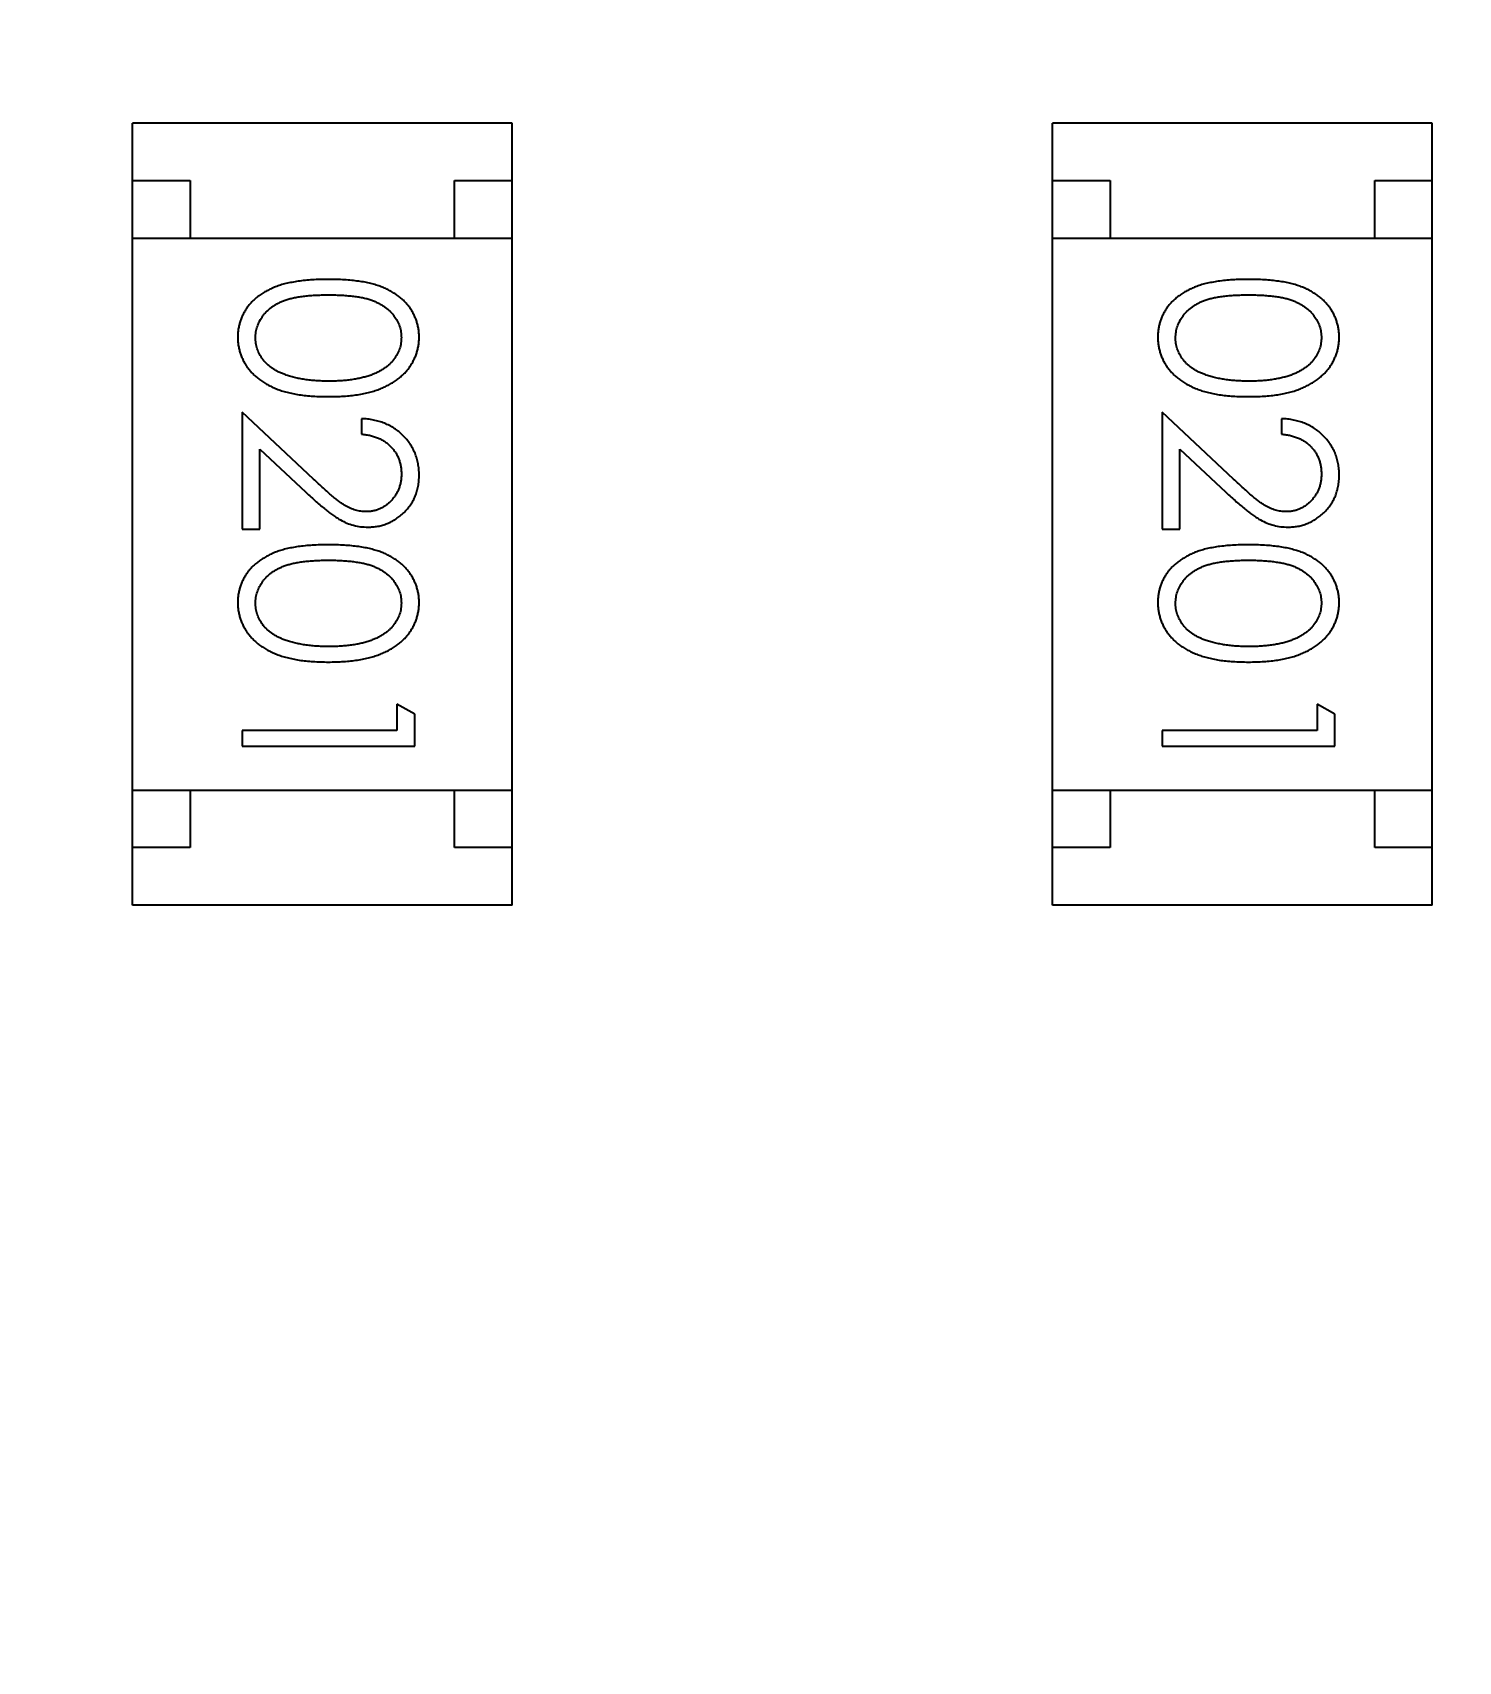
# Model space of a CAD drawing. Header units: millimetres. Extents: x 563 to 681, y 173 to 284.
# Drawn here: x 668.603 to 669.843, y 245.251 to 246.668 of the extents above; entities that cross this region are included whole.
import ezdxf

# ---------------------------------------------------------------- set-up
doc = ezdxf.new("R2010")
doc.units = ezdxf.units.MM
doc.header["$LTSCALE"] = 30.734
doc.header["$PDMODE"] = 3
doc.header["$PDSIZE"] = 0.3125
doc.layers.get('0').update_dxf_attribs({"linetype": 'CONTINUOUS'})
doc.layers.get('Defpoints').update_dxf_attribs({"linetype": 'CONTINUOUS'})
doc.layers.add('dim', color=6, linetype='CONTINUOUS', lineweight=9)
doc.styles.add('Verdana', font='verdana.ttf', dxfattribs={"height": 2.5})
doc.dimstyles.new('aaaaaaaa 3.0', dxfattribs={"dimtxt": 2.5, "dimasz": 1.5, "dimexe": 1.25, "dimexo": 0.625, "dimtad": 1, "dimdec": 1, "dimzin": 9, "dimdsep": 46, "dimtxsty": 'Verdana', "dimcen": 0, "dimazin": 0, "dimtfac": 1, "dimtofl": 0, "dimtmove": 0, "dimatfit": 3, "dimfxl": 1, "dimlwd": 25, "dimlwe": 25, "dimarcsym": 0})

# ---------------------------------------------------------------- blocks, each defined once
blk = doc.blocks.new('*D27')
at = {"layer": 'Defpoints', "color": 0}
for p in [(660.2556, 251.4725), (681.4555, 245.3339), (681.4555, 238.0033)]:
    blk.add_point(p, dxfattribs=at)
at = {"layer": 'dim', "color": 0, "lineweight": 25}
for p, q in [((660.2556, 250.8475), (660.2556, 236.7533)), ((681.4555, 244.7089), (681.4555, 236.7533)), ((661.7556, 238.0033), (679.9555, 238.0033))]:
    blk.add_line(p, q, dxfattribs=at)
at = {"layer": 'dim', "color": 0}
for points in [[(661.7556, 238.2533), (661.7556, 237.7533), (660.2556, 238.0033)], [(679.9555, 237.7533), (679.9555, 238.2533), (681.4555, 238.0033)]]:
    blk.add_solid(points, dxfattribs=at)
at = {"layer": 'dim', "color": 0, "insert": (670.8555, 239.9043), "char_height": 2.5, "attachment_point": 5, "style": 'Verdana'}
blk.add_mtext('21.2', dxfattribs=at)

msp = doc.modelspace()

# ---------------------------------------------------------------- linework, layer by layer
at = {"linetype": 'Continuous'}
for p, q in [((669.0204, 246.5889), (668.6904, 246.5889)), ((668.6904, 245.9089), (668.6904, 246.5889)), ((669.0204, 245.9089), (669.0204, 246.5889)), ((669.8204, 246.5889), (669.4904, 246.5889)), ((669.4904, 245.9089), (669.4904, 246.5889)), ((669.8204, 245.9089), (669.8204, 246.5889)), ((668.6904, 246.5389), (668.7404, 246.5389)), ((668.7404, 246.5389), (668.7404, 246.4889)), ((668.9704, 246.5389), (669.0204, 246.5389)), ((668.9704, 246.4889), (668.9704, 246.5389)), ((669.4904, 246.5389), (669.5404, 246.5389)), ((669.5404, 246.5389), (669.5404, 246.4889)), ((669.7704, 246.5389), (669.8204, 246.5389)), ((669.7704, 246.4889), (669.7704, 246.5389)), ((668.6904, 246.4889), (669.0204, 246.4889)), ((669.4904, 246.4889), (669.8204, 246.4889)), ((668.8478, 246.2793), (668.7857, 246.3375)), ((668.7857, 246.3375), (668.7857, 246.2356)), ((668.8895, 246.3317), (668.8895, 246.3183)), ((669.6478, 246.2793), (669.5857, 246.3375)), ((669.5857, 246.3375), (669.5857, 246.2356)), ((669.6895, 246.3317), (669.6895, 246.3183)), ((668.8011, 246.3054), (668.8411, 246.2679)), ((668.8011, 246.2356), (668.8011, 246.3054)), ((669.6011, 246.3054), (669.6411, 246.2679)), ((669.6011, 246.2356), (669.6011, 246.3054)), ((668.7857, 246.2356), (668.8011, 246.2356)), ((669.5857, 246.2356), (669.6011, 246.2356)), ((668.9357, 246.0749), (668.9203, 246.0837)), ((668.9203, 246.0837), (668.9203, 246.0606)), ((668.9357, 246.0471), (668.9357, 246.0749)), ((669.7357, 246.0749), (669.7203, 246.0837)), ((669.7203, 246.0837), (669.7203, 246.0606)), ((669.7357, 246.0471), (669.7357, 246.0749)), ((668.9203, 246.0606), (668.7857, 246.0606)), ((668.7857, 246.0606), (668.7857, 246.0471)), ((669.7203, 246.0606), (669.5857, 246.0606)), ((669.5857, 246.0606), (669.5857, 246.0471)), ((668.7857, 246.0471), (668.9357, 246.0471)), ((669.5857, 246.0471), (669.7357, 246.0471)), ((668.6904, 246.0089), (669.0204, 246.0089)), ((668.7404, 246.0089), (668.7404, 245.9589)), ((668.9704, 245.9589), (668.9704, 246.0089)), ((669.4904, 246.0089), (669.8204, 246.0089)), ((669.5404, 246.0089), (669.5404, 245.9589)), ((669.7704, 245.9589), (669.7704, 246.0089)), ((668.7404, 245.9589), (668.6904, 245.9589)), ((669.0204, 245.9589), (668.9704, 245.9589)), ((669.5404, 245.9589), (669.4904, 245.9589)), ((669.8204, 245.9589), (669.7704, 245.9589)), ((669.0204, 245.9089), (668.6904, 245.9089)), ((669.8204, 245.9089), (669.4904, 245.9089))]:
    msp.add_line(p, q, dxfattribs=at)
for points, knots in [([(668.8606, 246.4529), (668.8582, 246.4529), (668.8536, 246.4529), (668.8468, 246.4526), (668.8405, 246.4521), (668.8345, 246.4513), (668.829, 246.4504), (668.8239, 246.4494), (668.8191, 246.4481), (668.8148, 246.4465), (668.8108, 246.4448), (668.8071, 246.443), (668.8036, 246.441), (668.8004, 246.4388), (668.7974, 246.4365), (668.7947, 246.434), (668.7923, 246.4314), (668.7901, 246.4286), (668.7882, 246.4257), (668.7865, 246.4226), (668.785, 246.4195), (668.7839, 246.4163), (668.783, 246.4131), (668.7823, 246.4097), (668.7819, 246.4063), (668.7819, 246.4039), (668.7818, 246.4027)], [0, 0, 0, 0, 0.068113, 0.132564, 0.193427, 0.250218, 0.303569, 0.353576, 0.400235, 0.443586, 0.484619, 0.524292, 0.56238, 0.599049, 0.63494, 0.669782, 0.704009, 0.737842, 0.771098, 0.803896, 0.836415, 0.868639, 0.900715, 0.933378, 0.966213, 1, 1, 1, 1]), ([(668.7972, 246.4023), (668.7973, 246.4039), (668.7975, 246.4073), (668.7988, 246.4121), (668.8008, 246.4169), (668.8032, 246.4206), (668.8055, 246.4235), (668.8074, 246.4255), (668.8096, 246.4274), (668.8119, 246.4292), (668.8144, 246.4308), (668.8171, 246.4323), (668.82, 246.4337), (668.8231, 246.4349), (668.8266, 246.436), (668.8303, 246.4369), (668.8345, 246.4377), (668.839, 246.4384), (668.8439, 246.4388), (668.8491, 246.4392), (668.8548, 246.4394), (668.8587, 246.4394), (668.8607, 246.4394)], [0, 0, 0, 0, 0.060034, 0.120278, 0.182348, 0.247919, 0.281641, 0.315701, 0.350322, 0.385703, 0.421819, 0.459196, 0.497866, 0.538301, 0.58121, 0.628183, 0.679403, 0.734699, 0.794074, 0.858416, 0.927049, 1, 1, 1, 1]), ([(668.9395, 246.4027), (668.9395, 246.4039), (668.9395, 246.4063), (668.9391, 246.4097), (668.9384, 246.4131), (668.9375, 246.4164), (668.9363, 246.4196), (668.9348, 246.4227), (668.9331, 246.4257), (668.9312, 246.4287), (668.929, 246.4315), (668.9265, 246.4342), (668.9238, 246.4366), (668.9208, 246.439), (668.9176, 246.4411), (668.9142, 246.4431), (668.9105, 246.445), (668.9065, 246.4466), (668.9022, 246.4481), (668.8975, 246.4494), (668.8924, 246.4505), (668.8869, 246.4514), (668.8809, 246.452), (668.8745, 246.4526), (668.8677, 246.4529), (668.863, 246.4529), (668.8606, 246.4529)], [0, 0, 0, 0, 0.033742, 0.066533, 0.099153, 0.13154, 0.164087, 0.196563, 0.229707, 0.263315, 0.297504, 0.331686, 0.366482, 0.4021, 0.438958, 0.476748, 0.515985, 0.556589, 0.599519, 0.645765, 0.695487, 0.748721, 0.805687, 0.866754, 0.931405, 1, 1, 1, 1]), ([(668.8607, 246.4394), (668.8627, 246.4394), (668.8666, 246.4394), (668.8723, 246.4392), (668.8776, 246.4388), (668.8824, 246.4383), (668.887, 246.4377), (668.8911, 246.4369), (668.8949, 246.436), (668.8983, 246.4349), (668.9014, 246.4336), (668.9043, 246.4323), (668.907, 246.4308), (668.9095, 246.4291), (668.9118, 246.4274), (668.914, 246.4255), (668.9159, 246.4235), (668.9182, 246.4206), (668.9205, 246.4169), (668.9227, 246.4122), (668.9239, 246.4073), (668.9241, 246.404), (668.9241, 246.4023)], [0, 0, 0, 0, 0.073302, 0.142286, 0.206253, 0.266017, 0.321612, 0.372532, 0.419497, 0.462398, 0.502825, 0.541489, 0.579034, 0.615143, 0.650298, 0.684912, 0.718701, 0.752189, 0.817245, 0.879117, 0.939613, 1, 1, 1, 1]), ([(669.6606, 246.4529), (669.6582, 246.4529), (669.6536, 246.4529), (669.6468, 246.4526), (669.6405, 246.4521), (669.6345, 246.4513), (669.629, 246.4504), (669.6238, 246.4494), (669.6191, 246.4481), (669.6148, 246.4465), (669.6108, 246.4448), (669.6071, 246.443), (669.6036, 246.441), (669.6004, 246.4388), (669.5974, 246.4365), (669.5947, 246.434), (669.5923, 246.4314), (669.5901, 246.4286), (669.5881, 246.4257), (669.5865, 246.4226), (669.585, 246.4195), (669.5839, 246.4163), (669.5829, 246.4131), (669.5823, 246.4097), (669.5819, 246.4063), (669.5818, 246.4039), (669.5818, 246.4027)], [0, 0, 0, 0, 0.068113, 0.132564, 0.193427, 0.250218, 0.303569, 0.353576, 0.400235, 0.443586, 0.484619, 0.524292, 0.56238, 0.599049, 0.63494, 0.669782, 0.704009, 0.737842, 0.771098, 0.803896, 0.836415, 0.868639, 0.900715, 0.933378, 0.966213, 1, 1, 1, 1]), ([(669.5972, 246.4023), (669.5973, 246.4039), (669.5975, 246.4073), (669.5988, 246.4121), (669.6008, 246.4169), (669.6032, 246.4206), (669.6055, 246.4235), (669.6074, 246.4255), (669.6096, 246.4274), (669.6119, 246.4292), (669.6144, 246.4308), (669.6171, 246.4323), (669.62, 246.4337), (669.6231, 246.4349), (669.6265, 246.436), (669.6303, 246.4369), (669.6345, 246.4377), (669.639, 246.4384), (669.6439, 246.4388), (669.6491, 246.4392), (669.6548, 246.4394), (669.6587, 246.4394), (669.6607, 246.4394)], [0, 0, 0, 0, 0.060034, 0.120278, 0.182348, 0.247919, 0.281641, 0.315701, 0.350322, 0.385703, 0.421819, 0.459196, 0.497866, 0.538301, 0.58121, 0.628183, 0.679403, 0.734699, 0.794074, 0.858416, 0.927049, 1, 1, 1, 1]), ([(669.7395, 246.4027), (669.7395, 246.4039), (669.7395, 246.4063), (669.7391, 246.4097), (669.7384, 246.4131), (669.7374, 246.4164), (669.7363, 246.4196), (669.7348, 246.4227), (669.7331, 246.4257), (669.7312, 246.4287), (669.7289, 246.4315), (669.7265, 246.4342), (669.7238, 246.4366), (669.7208, 246.439), (669.7176, 246.4411), (669.7142, 246.4431), (669.7105, 246.445), (669.7065, 246.4466), (669.7022, 246.4481), (669.6975, 246.4494), (669.6924, 246.4505), (669.6868, 246.4514), (669.6809, 246.452), (669.6745, 246.4526), (669.6677, 246.4529), (669.663, 246.4529), (669.6606, 246.4529)], [0, 0, 0, 0, 0.033742, 0.066533, 0.099153, 0.13154, 0.164087, 0.196563, 0.229707, 0.263315, 0.297504, 0.331686, 0.366482, 0.4021, 0.438958, 0.476748, 0.515985, 0.556589, 0.599519, 0.645765, 0.695487, 0.748721, 0.805687, 0.866754, 0.931405, 1, 1, 1, 1]), ([(669.6607, 246.4394), (669.6627, 246.4394), (669.6666, 246.4394), (669.6723, 246.4392), (669.6775, 246.4388), (669.6824, 246.4383), (669.687, 246.4377), (669.6911, 246.4369), (669.6949, 246.436), (669.6983, 246.4349), (669.7014, 246.4336), (669.7043, 246.4323), (669.707, 246.4308), (669.7095, 246.4291), (669.7118, 246.4274), (669.714, 246.4255), (669.7159, 246.4235), (669.7181, 246.4206), (669.7205, 246.4169), (669.7226, 246.4122), (669.7239, 246.4073), (669.724, 246.404), (669.7241, 246.4023)], [0, 0, 0, 0, 0.073302, 0.142286, 0.206253, 0.266017, 0.321612, 0.372532, 0.419497, 0.462398, 0.502825, 0.541489, 0.579034, 0.615143, 0.650298, 0.684912, 0.718701, 0.752189, 0.817245, 0.879117, 0.939613, 1, 1, 1, 1]), ([(668.7818, 246.4027), (668.7819, 246.4016), (668.7819, 246.3992), (668.7823, 246.3957), (668.783, 246.3922), (668.7839, 246.3889), (668.7851, 246.3856), (668.7866, 246.3824), (668.7883, 246.3793), (668.7903, 246.3763), (668.7926, 246.3734), (668.7951, 246.3707), (668.7979, 246.3681), (668.8009, 246.3657), (668.8042, 246.3634), (668.8078, 246.3614), (668.8116, 246.3594), (668.8157, 246.3577), (668.82, 246.356), (668.8248, 246.3547), (668.8299, 246.3536), (668.8353, 246.3526), (668.8412, 246.3519), (668.8473, 246.3513), (668.8539, 246.3511), (668.8583, 246.351), (668.8606, 246.351)], [0, 0, 0, 0, 0.033824, 0.067298, 0.10028, 0.133019, 0.165736, 0.198792, 0.232372, 0.266409, 0.301016, 0.336196, 0.371972, 0.408574, 0.446394, 0.485225, 0.525372, 0.567224, 0.611081, 0.65775, 0.70702, 0.759235, 0.814484, 0.873227, 0.934937, 1, 1, 1, 1]), ([(668.823, 246.3701), (668.8219, 246.3705), (668.8199, 246.3713), (668.8169, 246.3726), (668.8142, 246.3741), (668.8117, 246.3757), (668.8094, 246.3774), (668.8073, 246.3793), (668.8053, 246.3813), (668.8031, 246.3841), (668.8007, 246.3878), (668.7987, 246.3925), (668.7974, 246.3973), (668.7973, 246.4006), (668.7972, 246.4023)], [0, 0, 0, 0, 0.075949, 0.148549, 0.218996, 0.286119, 0.351826, 0.416074, 0.478265, 0.540325, 0.660405, 0.774606, 0.887187, 1, 1, 1, 1]), ([(668.8606, 246.351), (668.8629, 246.351), (668.8674, 246.3511), (668.874, 246.3513), (668.8802, 246.3519), (668.886, 246.3526), (668.8915, 246.3536), (668.8966, 246.3547), (668.9014, 246.3562), (668.9058, 246.3577), (668.9099, 246.3596), (668.9137, 246.3615), (668.9173, 246.3636), (668.9206, 246.3658), (668.9236, 246.3683), (668.9264, 246.3708), (668.9289, 246.3735), (668.9311, 246.3764), (668.9331, 246.3794), (668.9348, 246.3825), (668.9363, 246.3857), (668.9375, 246.3889), (668.9384, 246.3923), (668.9391, 246.3957), (668.9395, 246.3992), (668.9395, 246.4016), (668.9395, 246.4027)], [0, 0, 0, 0, 0.065278, 0.127205, 0.186168, 0.241675, 0.294115, 0.343609, 0.390387, 0.434463, 0.476646, 0.517002, 0.555936, 0.593716, 0.630057, 0.665601, 0.700745, 0.734917, 0.768681, 0.802087, 0.834849, 0.867433, 0.900138, 0.932806, 0.966212, 1, 1, 1, 1]), ([(668.9241, 246.4023), (668.9241, 246.4007), (668.9239, 246.3974), (668.9227, 246.3925), (668.9205, 246.3879), (668.9182, 246.3841), (668.9159, 246.3812), (668.9139, 246.3792), (668.9117, 246.3772), (668.9092, 246.3754), (668.9065, 246.3738), (668.9035, 246.3722), (668.9003, 246.3707), (668.8969, 246.3694), (668.8932, 246.3683), (668.8893, 246.3672), (668.8852, 246.3664), (668.8808, 246.3656), (668.8761, 246.3651), (668.8712, 246.3647), (668.866, 246.3645), (668.8625, 246.3645), (668.8607, 246.3644)], [0, 0, 0, 0, 0.059689, 0.119507, 0.181075, 0.246162, 0.279894, 0.314468, 0.350403, 0.387474, 0.426147, 0.466624, 0.508745, 0.553328, 0.600058, 0.649177, 0.700552, 0.754894, 0.811825, 0.871514, 0.934319, 1, 1, 1, 1]), ([(669.5818, 246.4027), (669.5818, 246.4016), (669.5819, 246.3992), (669.5823, 246.3957), (669.583, 246.3922), (669.5839, 246.3889), (669.5851, 246.3856), (669.5866, 246.3824), (669.5883, 246.3793), (669.5903, 246.3763), (669.5926, 246.3734), (669.5951, 246.3707), (669.5979, 246.3681), (669.6009, 246.3657), (669.6042, 246.3634), (669.6078, 246.3614), (669.6116, 246.3594), (669.6157, 246.3577), (669.62, 246.356), (669.6248, 246.3547), (669.6299, 246.3536), (669.6353, 246.3526), (669.6411, 246.3519), (669.6473, 246.3513), (669.6538, 246.3511), (669.6583, 246.351), (669.6606, 246.351)], [0, 0, 0, 0, 0.033824, 0.067298, 0.10028, 0.133019, 0.165736, 0.198792, 0.232372, 0.266409, 0.301016, 0.336196, 0.371972, 0.408574, 0.446394, 0.485225, 0.525372, 0.567224, 0.611081, 0.65775, 0.70702, 0.759235, 0.814484, 0.873227, 0.934937, 1, 1, 1, 1]), ([(669.623, 246.3701), (669.6219, 246.3705), (669.6199, 246.3713), (669.6169, 246.3726), (669.6142, 246.3741), (669.6117, 246.3757), (669.6094, 246.3774), (669.6072, 246.3793), (669.6053, 246.3813), (669.6031, 246.3841), (669.6007, 246.3878), (669.5987, 246.3925), (669.5974, 246.3973), (669.5973, 246.4006), (669.5972, 246.4023)], [0, 0, 0, 0, 0.075949, 0.148549, 0.218996, 0.286119, 0.351826, 0.416074, 0.478265, 0.540325, 0.660405, 0.774606, 0.887187, 1, 1, 1, 1]), ([(669.6606, 246.351), (669.6629, 246.351), (669.6674, 246.3511), (669.674, 246.3513), (669.6802, 246.3519), (669.686, 246.3526), (669.6915, 246.3536), (669.6966, 246.3547), (669.7014, 246.3562), (669.7058, 246.3577), (669.7099, 246.3596), (669.7137, 246.3615), (669.7173, 246.3636), (669.7206, 246.3658), (669.7236, 246.3683), (669.7264, 246.3708), (669.7289, 246.3735), (669.7311, 246.3764), (669.7331, 246.3794), (669.7348, 246.3825), (669.7363, 246.3857), (669.7375, 246.3889), (669.7384, 246.3923), (669.7391, 246.3957), (669.7395, 246.3992), (669.7395, 246.4016), (669.7395, 246.4027)], [0, 0, 0, 0, 0.065278, 0.127205, 0.186168, 0.241675, 0.294115, 0.343609, 0.390387, 0.434463, 0.476646, 0.517002, 0.555936, 0.593716, 0.630057, 0.665601, 0.700745, 0.734917, 0.768681, 0.802087, 0.834849, 0.867433, 0.900138, 0.932806, 0.966212, 1, 1, 1, 1]), ([(669.7241, 246.4023), (669.724, 246.4007), (669.7239, 246.3974), (669.7226, 246.3925), (669.7205, 246.3879), (669.7182, 246.3841), (669.7159, 246.3812), (669.7139, 246.3792), (669.7116, 246.3772), (669.7092, 246.3754), (669.7064, 246.3738), (669.7035, 246.3722), (669.7003, 246.3707), (669.6969, 246.3694), (669.6932, 246.3683), (669.6893, 246.3672), (669.6851, 246.3664), (669.6807, 246.3656), (669.6761, 246.3651), (669.6712, 246.3647), (669.666, 246.3645), (669.6625, 246.3645), (669.6607, 246.3644)], [0, 0, 0, 0, 0.059689, 0.119507, 0.181075, 0.246162, 0.279894, 0.314468, 0.350403, 0.387474, 0.426147, 0.466624, 0.508745, 0.553328, 0.600058, 0.649177, 0.700552, 0.754894, 0.811825, 0.871514, 0.934319, 1, 1, 1, 1]), ([(668.8607, 246.3644), (668.8589, 246.3645), (668.8553, 246.3645), (668.8501, 246.3648), (668.8451, 246.3652), (668.8403, 246.3658), (668.8357, 246.3666), (668.8312, 246.3676), (668.827, 246.3687), (668.8243, 246.3697), (668.823, 246.3701)], [0, 0, 0, 0, 0.141157, 0.277773, 0.409244, 0.535676, 0.657497, 0.775458, 0.889412, 1, 1, 1, 1]), ([(669.6607, 246.3644), (669.6589, 246.3645), (669.6553, 246.3645), (669.6501, 246.3648), (669.6451, 246.3652), (669.6403, 246.3658), (669.6357, 246.3666), (669.6312, 246.3676), (669.627, 246.3687), (669.6243, 246.3697), (669.623, 246.3701)], [0, 0, 0, 0, 0.141157, 0.277773, 0.409244, 0.535676, 0.657497, 0.775458, 0.889412, 1, 1, 1, 1]), ([(668.9395, 246.2828), (668.9395, 246.2845), (668.9394, 246.2878), (668.9387, 246.2926), (668.9376, 246.2973), (668.9361, 246.3017), (668.9341, 246.3059), (668.9317, 246.3099), (668.9288, 246.3137), (668.9255, 246.3173), (668.9219, 246.3206), (668.918, 246.3234), (668.9138, 246.3259), (668.9094, 246.3279), (668.9048, 246.3295), (668.8999, 246.3307), (668.8948, 246.3315), (668.8913, 246.3317), (668.8895, 246.3317)], [0, 0, 0, 0, 0.06445, 0.126725, 0.187421, 0.247417, 0.306749, 0.366595, 0.427749, 0.490235, 0.553031, 0.614805, 0.676505, 0.738096, 0.801021, 0.864897, 0.931209, 1, 1, 1, 1]), ([(669.7395, 246.2828), (669.7395, 246.2845), (669.7394, 246.2878), (669.7387, 246.2926), (669.7376, 246.2973), (669.7361, 246.3017), (669.7341, 246.3059), (669.7317, 246.3099), (669.7288, 246.3137), (669.7255, 246.3173), (669.7219, 246.3206), (669.718, 246.3234), (669.7138, 246.3259), (669.7094, 246.3279), (669.7048, 246.3295), (669.6999, 246.3307), (669.6948, 246.3315), (669.6913, 246.3317), (669.6895, 246.3317)], [0, 0, 0, 0, 0.06445, 0.126725, 0.187421, 0.247417, 0.306749, 0.366595, 0.427749, 0.490235, 0.553031, 0.614805, 0.676505, 0.738096, 0.801021, 0.864897, 0.931209, 1, 1, 1, 1]), ([(668.8895, 246.3183), (668.8909, 246.3182), (668.8935, 246.3179), (668.8972, 246.3172), (668.9008, 246.3162), (668.9041, 246.315), (668.9072, 246.3135), (668.9101, 246.3117), (668.9127, 246.3097), (668.9151, 246.3075), (668.9172, 246.305), (668.9191, 246.3024), (668.9207, 246.2996), (668.9219, 246.2967), (668.9229, 246.2936), (668.9236, 246.2904), (668.9241, 246.287), (668.9241, 246.2847), (668.9241, 246.2835)], [0, 0, 0, 0, 0.073648, 0.143686, 0.210962, 0.275557, 0.338064, 0.399311, 0.4594, 0.51934, 0.579024, 0.637809, 0.695959, 0.754122, 0.813113, 0.873453, 0.935561, 1, 1, 1, 1]), ([(669.6895, 246.3183), (669.6909, 246.3182), (669.6935, 246.3179), (669.6972, 246.3172), (669.7008, 246.3162), (669.7041, 246.315), (669.7072, 246.3135), (669.7101, 246.3117), (669.7127, 246.3097), (669.7151, 246.3075), (669.7172, 246.305), (669.7191, 246.3024), (669.7206, 246.2996), (669.7219, 246.2967), (669.7229, 246.2936), (669.7236, 246.2904), (669.724, 246.287), (669.7241, 246.2847), (669.7241, 246.2835)], [0, 0, 0, 0, 0.073648, 0.143686, 0.210962, 0.275557, 0.338064, 0.399311, 0.4594, 0.51934, 0.579024, 0.637809, 0.695959, 0.754122, 0.813113, 0.873453, 0.935561, 1, 1, 1, 1]), ([(668.9241, 246.2835), (668.9241, 246.2824), (668.9241, 246.2802), (668.9236, 246.277), (668.9229, 246.2739), (668.9219, 246.2709), (668.9207, 246.2681), (668.9191, 246.2654), (668.9173, 246.2628), (668.9152, 246.2604), (668.9129, 246.2582), (668.9105, 246.2563), (668.908, 246.2546), (668.9053, 246.2533), (668.9026, 246.2522), (668.8997, 246.2515), (668.8968, 246.2511), (668.8948, 246.251), (668.8937, 246.251)], [0, 0, 0, 0, 0.068027, 0.133505, 0.19695, 0.26027, 0.322741, 0.384982, 0.448465, 0.513424, 0.578224, 0.640011, 0.700094, 0.760067, 0.819012, 0.877878, 0.938035, 1, 1, 1, 1]), ([(669.7241, 246.2835), (669.7241, 246.2824), (669.724, 246.2802), (669.7236, 246.277), (669.7229, 246.2739), (669.7219, 246.2709), (669.7207, 246.2681), (669.7191, 246.2654), (669.7173, 246.2628), (669.7152, 246.2604), (669.7129, 246.2582), (669.7105, 246.2563), (669.708, 246.2546), (669.7053, 246.2533), (669.7026, 246.2522), (669.6997, 246.2515), (669.6968, 246.2511), (669.6947, 246.251), (669.6937, 246.251)], [0, 0, 0, 0, 0.068027, 0.133505, 0.19695, 0.26027, 0.322741, 0.384982, 0.448465, 0.513424, 0.578224, 0.640011, 0.700094, 0.760067, 0.819012, 0.877878, 0.938035, 1, 1, 1, 1]), ([(668.8937, 246.251), (668.8921, 246.251), (668.8889, 246.2512), (668.8841, 246.2522), (668.8794, 246.2539), (668.8756, 246.2559), (668.8725, 246.2579), (668.8698, 246.2598), (668.8669, 246.2622), (668.8636, 246.2648), (668.8601, 246.2679), (668.8562, 246.2714), (668.8521, 246.2752), (668.8492, 246.2779), (668.8478, 246.2793)], [0, 0, 0, 0, 0.088014, 0.174976, 0.2638, 0.355443, 0.406413, 0.465519, 0.533076, 0.609353, 0.693899, 0.787171, 0.889197, 1, 1, 1, 1]), ([(668.8949, 246.2375), (668.8964, 246.2376), (668.8993, 246.2376), (668.9037, 246.2382), (668.9078, 246.2392), (668.9118, 246.2406), (668.9157, 246.2424), (668.9194, 246.2445), (668.9229, 246.2471), (668.9263, 246.25), (668.9294, 246.2532), (668.9321, 246.2568), (668.9344, 246.2605), (668.9363, 246.2645), (668.9377, 246.2687), (668.9388, 246.2732), (668.9394, 246.278), (668.9395, 246.2812), (668.9395, 246.2828)], [0, 0, 0, 0, 0.06271, 0.123347, 0.183401, 0.242828, 0.302097, 0.36242, 0.423725, 0.487032, 0.550491, 0.612709, 0.674265, 0.73617, 0.799211, 0.863483, 0.930525, 1, 1, 1, 1]), ([(669.6937, 246.251), (669.6921, 246.251), (669.6889, 246.2512), (669.6841, 246.2522), (669.6794, 246.2539), (669.6756, 246.2559), (669.6725, 246.2579), (669.6698, 246.2598), (669.6669, 246.2622), (669.6636, 246.2648), (669.6601, 246.2679), (669.6562, 246.2714), (669.6521, 246.2752), (669.6492, 246.2779), (669.6478, 246.2793)], [0, 0, 0, 0, 0.088014, 0.174976, 0.2638, 0.355443, 0.406413, 0.465519, 0.533076, 0.609353, 0.693899, 0.787171, 0.889197, 1, 1, 1, 1]), ([(669.6949, 246.2375), (669.6964, 246.2376), (669.6993, 246.2376), (669.7036, 246.2382), (669.7078, 246.2392), (669.7118, 246.2406), (669.7157, 246.2424), (669.7193, 246.2445), (669.7229, 246.2471), (669.7263, 246.25), (669.7294, 246.2532), (669.7321, 246.2568), (669.7344, 246.2605), (669.7363, 246.2645), (669.7377, 246.2687), (669.7388, 246.2732), (669.7394, 246.278), (669.7395, 246.2812), (669.7395, 246.2828)], [0, 0, 0, 0, 0.06271, 0.123347, 0.183401, 0.242828, 0.302097, 0.36242, 0.423725, 0.487032, 0.550491, 0.612709, 0.674265, 0.73617, 0.799211, 0.863483, 0.930525, 1, 1, 1, 1]), ([(668.8411, 246.2679), (668.8427, 246.2664), (668.8456, 246.2637), (668.85, 246.2597), (668.8541, 246.2562), (668.858, 246.253), (668.8616, 246.2501), (668.865, 246.2476), (668.8682, 246.2455), (668.872, 246.2432), (668.8767, 246.2409), (668.8826, 246.239), (668.8887, 246.2377), (668.8929, 246.2376), (668.8949, 246.2375)], [0, 0, 0, 0, 0.09953, 0.192079, 0.277712, 0.357454, 0.429648, 0.495771, 0.555538, 0.608657, 0.707578, 0.804328, 0.901298, 1, 1, 1, 1]), ([(669.6411, 246.2679), (669.6427, 246.2664), (669.6456, 246.2637), (669.65, 246.2597), (669.6541, 246.2562), (669.658, 246.253), (669.6616, 246.2501), (669.665, 246.2476), (669.6681, 246.2455), (669.672, 246.2432), (669.6767, 246.2409), (669.6826, 246.239), (669.6887, 246.2377), (669.6928, 246.2376), (669.6949, 246.2375)], [0, 0, 0, 0, 0.09953, 0.192079, 0.277712, 0.357454, 0.429648, 0.495771, 0.555538, 0.608657, 0.707578, 0.804328, 0.901298, 1, 1, 1, 1]), ([(668.8606, 246.2221), (668.8582, 246.2221), (668.8536, 246.2221), (668.8468, 246.2218), (668.8405, 246.2213), (668.8345, 246.2206), (668.829, 246.2197), (668.8239, 246.2186), (668.8191, 246.2173), (668.8148, 246.2158), (668.8108, 246.2141), (668.8071, 246.2122), (668.8036, 246.2102), (668.8004, 246.208), (668.7974, 246.2057), (668.7947, 246.2033), (668.7923, 246.2006), (668.7901, 246.1978), (668.7882, 246.1949), (668.7865, 246.1919), (668.785, 246.1888), (668.7839, 246.1856), (668.783, 246.1823), (668.7823, 246.179), (668.7819, 246.1755), (668.7819, 246.1732), (668.7818, 246.172)], [0, 0, 0, 0, 0.068113, 0.132564, 0.193427, 0.250218, 0.303569, 0.353576, 0.400235, 0.443586, 0.484619, 0.524292, 0.56238, 0.599049, 0.63494, 0.669782, 0.704009, 0.737842, 0.771098, 0.803896, 0.836415, 0.868639, 0.900715, 0.933378, 0.966213, 1, 1, 1, 1]), ([(668.9395, 246.172), (668.9395, 246.1732), (668.9395, 246.1755), (668.9391, 246.179), (668.9384, 246.1823), (668.9375, 246.1856), (668.9363, 246.1888), (668.9348, 246.1919), (668.9331, 246.195), (668.9312, 246.1979), (668.929, 246.2007), (668.9265, 246.2034), (668.9238, 246.2059), (668.9208, 246.2082), (668.9176, 246.2103), (668.9142, 246.2124), (668.9105, 246.2142), (668.9065, 246.2159), (668.9022, 246.2173), (668.8975, 246.2186), (668.8924, 246.2197), (668.8869, 246.2206), (668.8809, 246.2213), (668.8745, 246.2218), (668.8677, 246.2221), (668.863, 246.2221), (668.8606, 246.2221)], [0, 0, 0, 0, 0.033742, 0.066533, 0.099153, 0.13154, 0.164087, 0.196563, 0.229707, 0.263315, 0.297504, 0.331686, 0.366482, 0.4021, 0.438958, 0.476748, 0.515985, 0.556589, 0.599519, 0.645765, 0.695487, 0.748721, 0.805687, 0.866754, 0.931405, 1, 1, 1, 1]), ([(669.6606, 246.2221), (669.6582, 246.2221), (669.6536, 246.2221), (669.6468, 246.2218), (669.6405, 246.2213), (669.6345, 246.2206), (669.629, 246.2197), (669.6238, 246.2186), (669.6191, 246.2173), (669.6148, 246.2158), (669.6108, 246.2141), (669.6071, 246.2122), (669.6036, 246.2102), (669.6004, 246.208), (669.5974, 246.2057), (669.5947, 246.2033), (669.5923, 246.2006), (669.5901, 246.1978), (669.5881, 246.1949), (669.5865, 246.1919), (669.585, 246.1888), (669.5839, 246.1856), (669.5829, 246.1823), (669.5823, 246.179), (669.5819, 246.1755), (669.5818, 246.1732), (669.5818, 246.172)], [0, 0, 0, 0, 0.068113, 0.132564, 0.193427, 0.250218, 0.303569, 0.353576, 0.400235, 0.443586, 0.484619, 0.524292, 0.56238, 0.599049, 0.63494, 0.669782, 0.704009, 0.737842, 0.771098, 0.803896, 0.836415, 0.868639, 0.900715, 0.933378, 0.966213, 1, 1, 1, 1]), ([(669.7395, 246.172), (669.7395, 246.1732), (669.7395, 246.1755), (669.7391, 246.179), (669.7384, 246.1823), (669.7374, 246.1856), (669.7363, 246.1888), (669.7348, 246.1919), (669.7331, 246.195), (669.7312, 246.1979), (669.7289, 246.2007), (669.7265, 246.2034), (669.7238, 246.2059), (669.7208, 246.2082), (669.7176, 246.2103), (669.7142, 246.2124), (669.7105, 246.2142), (669.7065, 246.2159), (669.7022, 246.2173), (669.6975, 246.2186), (669.6924, 246.2197), (669.6868, 246.2206), (669.6809, 246.2213), (669.6745, 246.2218), (669.6677, 246.2221), (669.663, 246.2221), (669.6606, 246.2221)], [0, 0, 0, 0, 0.033742, 0.066533, 0.099153, 0.13154, 0.164087, 0.196563, 0.229707, 0.263315, 0.297504, 0.331686, 0.366482, 0.4021, 0.438958, 0.476748, 0.515985, 0.556589, 0.599519, 0.645765, 0.695487, 0.748721, 0.805687, 0.866754, 0.931405, 1, 1, 1, 1]), ([(668.7972, 246.1715), (668.7973, 246.1732), (668.7975, 246.1765), (668.7988, 246.1814), (668.8008, 246.1861), (668.8032, 246.1899), (668.8055, 246.1927), (668.8074, 246.1948), (668.8096, 246.1967), (668.8119, 246.1984), (668.8144, 246.2001), (668.8171, 246.2015), (668.82, 246.2029), (668.8231, 246.2041), (668.8266, 246.2052), (668.8303, 246.2061), (668.8345, 246.2069), (668.839, 246.2076), (668.8439, 246.208), (668.8491, 246.2084), (668.8548, 246.2087), (668.8587, 246.2087), (668.8607, 246.2087)], [0, 0, 0, 0, 0.060034, 0.120278, 0.182348, 0.247919, 0.281641, 0.315701, 0.350322, 0.385703, 0.421819, 0.459196, 0.497866, 0.538301, 0.58121, 0.628183, 0.679403, 0.734699, 0.794074, 0.858416, 0.927049, 1, 1, 1, 1]), ([(668.8607, 246.2087), (668.8627, 246.2087), (668.8666, 246.2087), (668.8723, 246.2084), (668.8776, 246.2081), (668.8824, 246.2075), (668.887, 246.2069), (668.8911, 246.2061), (668.8949, 246.2052), (668.8983, 246.2041), (668.9014, 246.2029), (668.9043, 246.2015), (668.907, 246.2), (668.9095, 246.1984), (668.9118, 246.1966), (668.914, 246.1947), (668.9159, 246.1927), (668.9182, 246.1899), (668.9205, 246.1861), (668.9227, 246.1814), (668.9239, 246.1765), (668.9241, 246.1732), (668.9241, 246.1715)], [0, 0, 0, 0, 0.073302, 0.142286, 0.206253, 0.266017, 0.321612, 0.372532, 0.419497, 0.462398, 0.502825, 0.541489, 0.579034, 0.615143, 0.650298, 0.684912, 0.718701, 0.752189, 0.817245, 0.879117, 0.939613, 1, 1, 1, 1]), ([(669.5972, 246.1715), (669.5973, 246.1732), (669.5975, 246.1765), (669.5988, 246.1814), (669.6008, 246.1861), (669.6032, 246.1899), (669.6055, 246.1927), (669.6074, 246.1948), (669.6096, 246.1967), (669.6119, 246.1984), (669.6144, 246.2001), (669.6171, 246.2015), (669.62, 246.2029), (669.6231, 246.2041), (669.6265, 246.2052), (669.6303, 246.2061), (669.6345, 246.2069), (669.639, 246.2076), (669.6439, 246.208), (669.6491, 246.2084), (669.6548, 246.2087), (669.6587, 246.2087), (669.6607, 246.2087)], [0, 0, 0, 0, 0.060034, 0.120278, 0.182348, 0.247919, 0.281641, 0.315701, 0.350322, 0.385703, 0.421819, 0.459196, 0.497866, 0.538301, 0.58121, 0.628183, 0.679403, 0.734699, 0.794074, 0.858416, 0.927049, 1, 1, 1, 1]), ([(669.6607, 246.2087), (669.6627, 246.2087), (669.6666, 246.2087), (669.6723, 246.2084), (669.6775, 246.2081), (669.6824, 246.2075), (669.687, 246.2069), (669.6911, 246.2061), (669.6949, 246.2052), (669.6983, 246.2041), (669.7014, 246.2029), (669.7043, 246.2015), (669.707, 246.2), (669.7095, 246.1984), (669.7118, 246.1966), (669.714, 246.1947), (669.7159, 246.1927), (669.7181, 246.1899), (669.7205, 246.1861), (669.7226, 246.1814), (669.7239, 246.1765), (669.724, 246.1732), (669.7241, 246.1715)], [0, 0, 0, 0, 0.073302, 0.142286, 0.206253, 0.266017, 0.321612, 0.372532, 0.419497, 0.462398, 0.502825, 0.541489, 0.579034, 0.615143, 0.650298, 0.684912, 0.718701, 0.752189, 0.817245, 0.879117, 0.939613, 1, 1, 1, 1]), ([(668.7818, 246.172), (668.7819, 246.1708), (668.7819, 246.1684), (668.7823, 246.1649), (668.783, 246.1615), (668.7839, 246.1581), (668.7851, 246.1549), (668.7866, 246.1517), (668.7883, 246.1486), (668.7903, 246.1456), (668.7926, 246.1427), (668.7951, 246.1399), (668.7979, 246.1373), (668.8009, 246.1349), (668.8042, 246.1327), (668.8078, 246.1306), (668.8116, 246.1287), (668.8157, 246.1269), (668.82, 246.1253), (668.8248, 246.124), (668.8299, 246.1228), (668.8353, 246.1218), (668.8412, 246.1211), (668.8473, 246.1206), (668.8539, 246.1203), (668.8583, 246.1202), (668.8606, 246.1202)], [0, 0, 0, 0, 0.033824, 0.067298, 0.10028, 0.133019, 0.165736, 0.198792, 0.232372, 0.266409, 0.301016, 0.336196, 0.371972, 0.408574, 0.446394, 0.485225, 0.525372, 0.567224, 0.611081, 0.65775, 0.70702, 0.759235, 0.814484, 0.873227, 0.934937, 1, 1, 1, 1]), ([(668.823, 246.1393), (668.8219, 246.1397), (668.8199, 246.1405), (668.8169, 246.1418), (668.8142, 246.1433), (668.8117, 246.1449), (668.8094, 246.1466), (668.8073, 246.1485), (668.8053, 246.1505), (668.8031, 246.1533), (668.8007, 246.157), (668.7987, 246.1617), (668.7974, 246.1665), (668.7973, 246.1699), (668.7972, 246.1715)], [0, 0, 0, 0, 0.075949, 0.148549, 0.218996, 0.286119, 0.351826, 0.416074, 0.478265, 0.540325, 0.660405, 0.774606, 0.887187, 1, 1, 1, 1]), ([(668.8606, 246.1202), (668.8629, 246.1202), (668.8674, 246.1203), (668.874, 246.1206), (668.8802, 246.1211), (668.886, 246.1219), (668.8915, 246.1228), (668.8966, 246.124), (668.9014, 246.1254), (668.9058, 246.127), (668.9099, 246.1288), (668.9137, 246.1307), (668.9173, 246.1328), (668.9206, 246.1351), (668.9236, 246.1375), (668.9264, 246.1401), (668.9289, 246.1428), (668.9311, 246.1457), (668.9331, 246.1486), (668.9348, 246.1517), (668.9363, 246.1549), (668.9375, 246.1582), (668.9384, 246.1615), (668.9391, 246.1649), (668.9395, 246.1684), (668.9395, 246.1708), (668.9395, 246.172)], [0, 0, 0, 0, 0.065278, 0.127205, 0.186168, 0.241675, 0.294115, 0.343609, 0.390387, 0.434463, 0.476646, 0.517002, 0.555936, 0.593716, 0.630057, 0.665601, 0.700745, 0.734917, 0.768681, 0.802087, 0.834849, 0.867433, 0.900138, 0.932806, 0.966212, 1, 1, 1, 1]), ([(668.9241, 246.1715), (668.9241, 246.1699), (668.9239, 246.1666), (668.9227, 246.1618), (668.9205, 246.1571), (668.9182, 246.1533), (668.9159, 246.1505), (668.9139, 246.1484), (668.9117, 246.1465), (668.9092, 246.1447), (668.9065, 246.143), (668.9035, 246.1414), (668.9003, 246.14), (668.8969, 246.1387), (668.8932, 246.1375), (668.8893, 246.1364), (668.8852, 246.1356), (668.8808, 246.1349), (668.8761, 246.1344), (668.8712, 246.1339), (668.866, 246.1337), (668.8625, 246.1337), (668.8607, 246.1337)], [0, 0, 0, 0, 0.059689, 0.119507, 0.181075, 0.246162, 0.279894, 0.314468, 0.350403, 0.387474, 0.426147, 0.466624, 0.508745, 0.553328, 0.600058, 0.649177, 0.700552, 0.754894, 0.811825, 0.871514, 0.934319, 1, 1, 1, 1]), ([(669.5818, 246.172), (669.5818, 246.1708), (669.5819, 246.1684), (669.5823, 246.1649), (669.583, 246.1615), (669.5839, 246.1581), (669.5851, 246.1549), (669.5866, 246.1517), (669.5883, 246.1486), (669.5903, 246.1456), (669.5926, 246.1427), (669.5951, 246.1399), (669.5979, 246.1373), (669.6009, 246.1349), (669.6042, 246.1327), (669.6078, 246.1306), (669.6116, 246.1287), (669.6157, 246.1269), (669.62, 246.1253), (669.6248, 246.124), (669.6299, 246.1228), (669.6353, 246.1218), (669.6411, 246.1211), (669.6473, 246.1206), (669.6538, 246.1203), (669.6583, 246.1202), (669.6606, 246.1202)], [0, 0, 0, 0, 0.033824, 0.067298, 0.10028, 0.133019, 0.165736, 0.198792, 0.232372, 0.266409, 0.301016, 0.336196, 0.371972, 0.408574, 0.446394, 0.485225, 0.525372, 0.567224, 0.611081, 0.65775, 0.70702, 0.759235, 0.814484, 0.873227, 0.934937, 1, 1, 1, 1]), ([(669.623, 246.1393), (669.6219, 246.1397), (669.6199, 246.1405), (669.6169, 246.1418), (669.6142, 246.1433), (669.6117, 246.1449), (669.6094, 246.1466), (669.6072, 246.1485), (669.6053, 246.1505), (669.6031, 246.1533), (669.6007, 246.157), (669.5987, 246.1617), (669.5974, 246.1665), (669.5973, 246.1699), (669.5972, 246.1715)], [0, 0, 0, 0, 0.075949, 0.148549, 0.218996, 0.286119, 0.351826, 0.416074, 0.478265, 0.540325, 0.660405, 0.774606, 0.887187, 1, 1, 1, 1]), ([(669.6606, 246.1202), (669.6629, 246.1202), (669.6674, 246.1203), (669.674, 246.1206), (669.6802, 246.1211), (669.686, 246.1219), (669.6915, 246.1228), (669.6966, 246.124), (669.7014, 246.1254), (669.7058, 246.127), (669.7099, 246.1288), (669.7137, 246.1307), (669.7173, 246.1328), (669.7206, 246.1351), (669.7236, 246.1375), (669.7264, 246.1401), (669.7289, 246.1428), (669.7311, 246.1457), (669.7331, 246.1486), (669.7348, 246.1517), (669.7363, 246.1549), (669.7375, 246.1582), (669.7384, 246.1615), (669.7391, 246.1649), (669.7395, 246.1684), (669.7395, 246.1708), (669.7395, 246.172)], [0, 0, 0, 0, 0.065278, 0.127205, 0.186168, 0.241675, 0.294115, 0.343609, 0.390387, 0.434463, 0.476646, 0.517002, 0.555936, 0.593716, 0.630057, 0.665601, 0.700745, 0.734917, 0.768681, 0.802087, 0.834849, 0.867433, 0.900138, 0.932806, 0.966212, 1, 1, 1, 1]), ([(669.7241, 246.1715), (669.724, 246.1699), (669.7239, 246.1666), (669.7226, 246.1618), (669.7205, 246.1571), (669.7182, 246.1533), (669.7159, 246.1505), (669.7139, 246.1484), (669.7116, 246.1465), (669.7092, 246.1447), (669.7064, 246.143), (669.7035, 246.1414), (669.7003, 246.14), (669.6969, 246.1387), (669.6932, 246.1375), (669.6893, 246.1364), (669.6851, 246.1356), (669.6807, 246.1349), (669.6761, 246.1344), (669.6712, 246.1339), (669.666, 246.1337), (669.6625, 246.1337), (669.6607, 246.1337)], [0, 0, 0, 0, 0.059689, 0.119507, 0.181075, 0.246162, 0.279894, 0.314468, 0.350403, 0.387474, 0.426147, 0.466624, 0.508745, 0.553328, 0.600058, 0.649177, 0.700552, 0.754894, 0.811825, 0.871514, 0.934319, 1, 1, 1, 1]), ([(668.8607, 246.1337), (668.8589, 246.1337), (668.8553, 246.1337), (668.8501, 246.134), (668.8451, 246.1345), (668.8403, 246.135), (668.8357, 246.1359), (668.8312, 246.1368), (668.827, 246.138), (668.8243, 246.1389), (668.823, 246.1393)], [0, 0, 0, 0, 0.141157, 0.277773, 0.409244, 0.535676, 0.657497, 0.775458, 0.889412, 1, 1, 1, 1]), ([(669.6607, 246.1337), (669.6589, 246.1337), (669.6553, 246.1337), (669.6501, 246.134), (669.6451, 246.1345), (669.6403, 246.135), (669.6357, 246.1359), (669.6312, 246.1368), (669.627, 246.138), (669.6243, 246.1389), (669.623, 246.1393)], [0, 0, 0, 0, 0.141157, 0.277773, 0.409244, 0.535676, 0.657497, 0.775458, 0.889412, 1, 1, 1, 1])]:
    msp.add_open_spline(points, degree=3, knots=knots, dxfattribs=at)

# ---------------------------------------------------------------- dimensions: what is measured, and where the dimension line sits
at = {"layer": 'dim'}
dim = msp.add_linear_dim(base=(681.4555, 238.0033), p1=(660.2556, 251.4725), p2=(681.4555, 245.3339), dimstyle='aaaaaaaa 3.0', dxfattribs=at)
dim.commit()
dim.dimension.update_dxf_attribs({"geometry": '*D27', "text_midpoint": (670.8555, 238.0033), "dimtype": 160})

doc.saveas('drawing.dxf')
